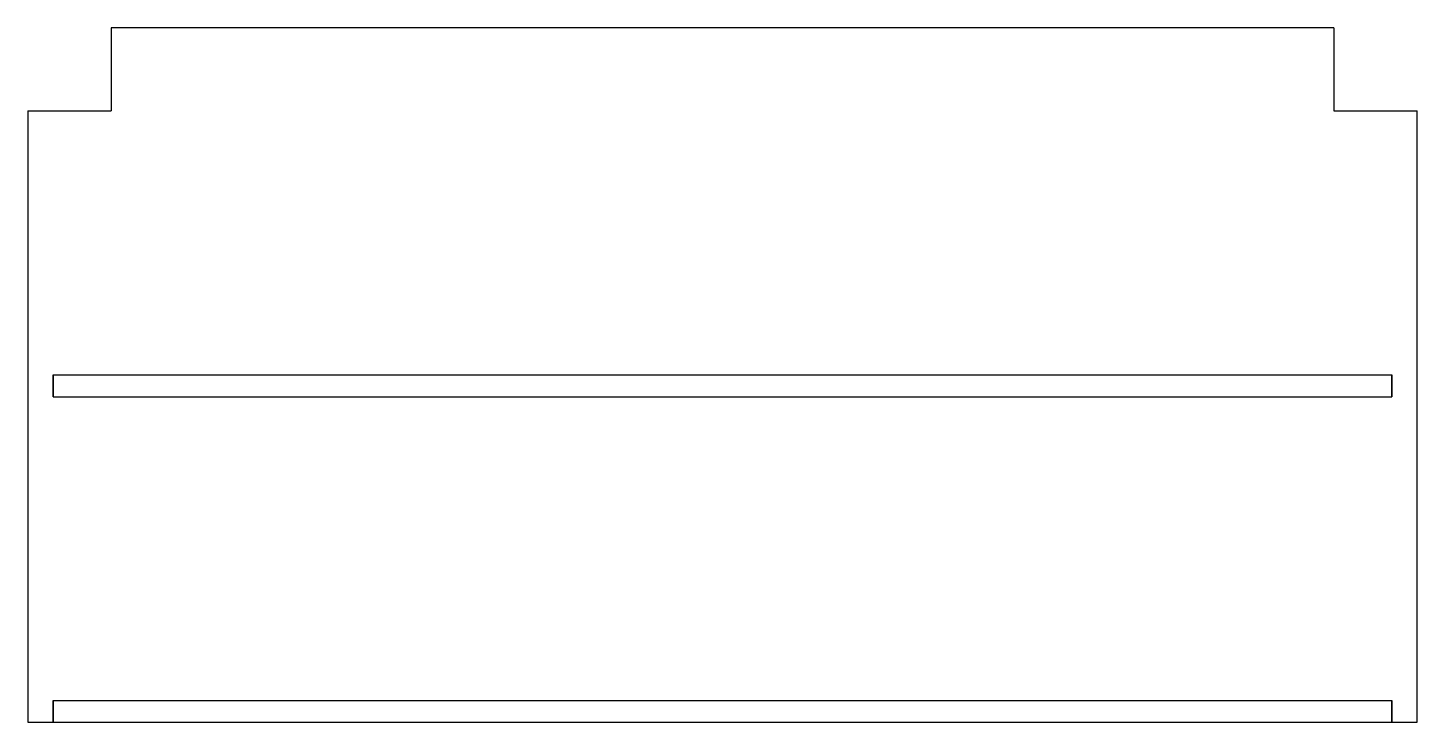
# Model space of a CAD drawing. Header units: metres. Extents: x 0 to 244, y 0 to 122.
import ezdxf

# ---------------------------------------------------------------- set-up
doc = ezdxf.new("R2010")
doc.units = ezdxf.units.M

msp = doc.modelspace()

# ---------------------------------------------------------------- linework, layer by layer
at = {"layer": "4x8' Subfloor piece"}
for p, q in [((14.605, 121.92, 8.89), (14.605, 107.315, 8.89)), ((229.235, 121.92, 8.89), (14.605, 121.92, 8.89)), ((229.235, 121.92, 10.795), (14.605, 121.92, 10.795)), ((14.605, 121.92, 8.89), (14.605, 121.92, 10.795)), ((14.605, 121.92, 10.795), (14.605, 107.315, 10.795)), ((229.235, 121.92, 8.89), (229.235, 121.92, 10.795)), ((229.235, 121.92, 8.89), (229.235, 107.315, 8.89)), ((229.235, 121.92, 10.795), (229.235, 107.315, 10.795)), ((0, 107.315, 8.89), (14.605, 107.315, 8.89)), ((0, 107.315, 8.89), (0, 0, 8.89)), ((0, 107.315, 10.795), (14.605, 107.315, 10.795)), ((0, 107.315, 10.795), (0, 0, 10.795)), ((0, 107.315, 8.89), (0, 107.315, 10.795)), ((14.605, 107.315, 8.89), (14.605, 107.315, 10.795)), ((229.235, 107.315, 8.89), (243.84, 107.315, 8.89)), ((229.235, 107.315, 8.89), (229.235, 107.315, 10.795)), ((229.235, 107.315, 10.795), (243.84, 107.315, 10.795)), ((243.84, 107.315, 8.89), (243.84, 107.315, 10.795)), ((243.84, 0, 8.89), (243.84, 107.315, 8.89)), ((243.84, 0, 10.795), (243.84, 107.315, 10.795)), ((0, 0, 8.89), (243.84, 0, 8.89)), ((0, 0, 8.89), (0, 0, 10.795)), ((0, 0, 10.795), (243.84, 0, 10.795)), ((243.84, 0, 8.89), (243.84, 0, 10.795))]:
    msp.add_line(p, q, dxfattribs=at)
at = {"layer": 'Floor Strut'}
for p, q in [((4.445, 57.15), (4.445, 60.96)), ((4.445, 60.96), (4.445, 60.96, 8.89)), ((4.445, 60.96, 8.89), (239.395, 60.96, 8.89)), ((4.445, 60.96), (239.395, 60.96)), ((4.445, 60.96, 8.89), (4.445, 57.15, 8.89)), ((239.395, 60.96), (239.395, 60.96, 8.89)), ((239.395, 60.96, 8.89), (239.395, 57.15, 8.89)), ((239.395, 57.15), (239.395, 60.96)), ((4.445, 57.15, 8.89), (239.395, 57.15, 8.89)), ((4.445, 57.15), (239.395, 57.15)), ((4.445, 57.15, 8.89), (4.445, 57.15)), ((239.395, 57.15, 8.89), (239.395, 57.15)), ((4.445, 0), (4.445, 3.81)), ((4.445, 3.81), (4.445, 3.81, 8.89)), ((4.445, 3.81, 8.89), (239.395, 3.81, 8.89)), ((4.445, 3.81), (239.395, 3.81)), ((4.445, 3.81, 8.89), (4.445, 0, 8.89)), ((239.395, 3.81), (239.395, 3.81, 8.89)), ((239.395, 3.81, 8.89), (239.395, 0, 8.89)), ((239.395, 0), (239.395, 3.81)), ((4.445, 0, 8.89), (239.395, 0, 8.89)), ((4.445, 0), (239.395, 0)), ((4.445, 0, 8.89), (4.445, 0)), ((239.395, 0, 8.89), (239.395, 0))]:
    msp.add_line(p, q, dxfattribs=at)

doc.saveas('drawing.dxf')
